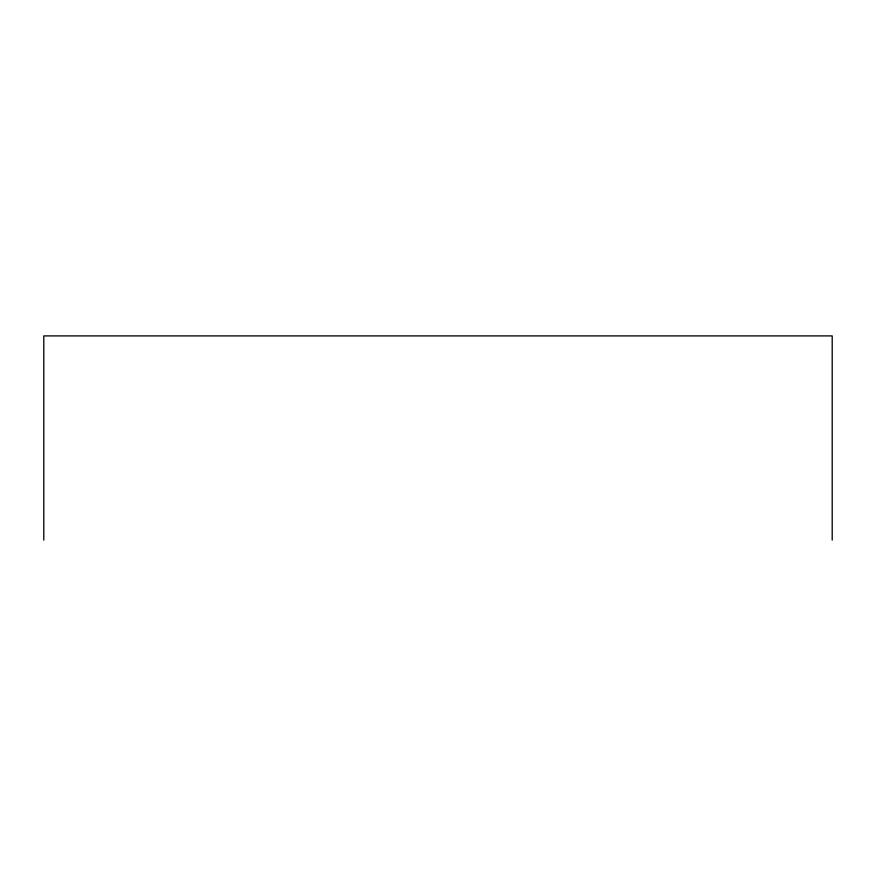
<?xml version="1.0" encoding="UTF-8"?>
<svg xmlns="http://www.w3.org/2000/svg" width="876" height="876" viewBox="0 0 876 876"><rect width="100%" height="100%" fill="white"/><g stroke="black" fill="none" stroke-linecap="round" stroke-linejoin="round"><path stroke-width="1.31" d="M832.2 540.098L832.2 335.902L43.8 335.902L43.8 540.098"/></g></svg>
